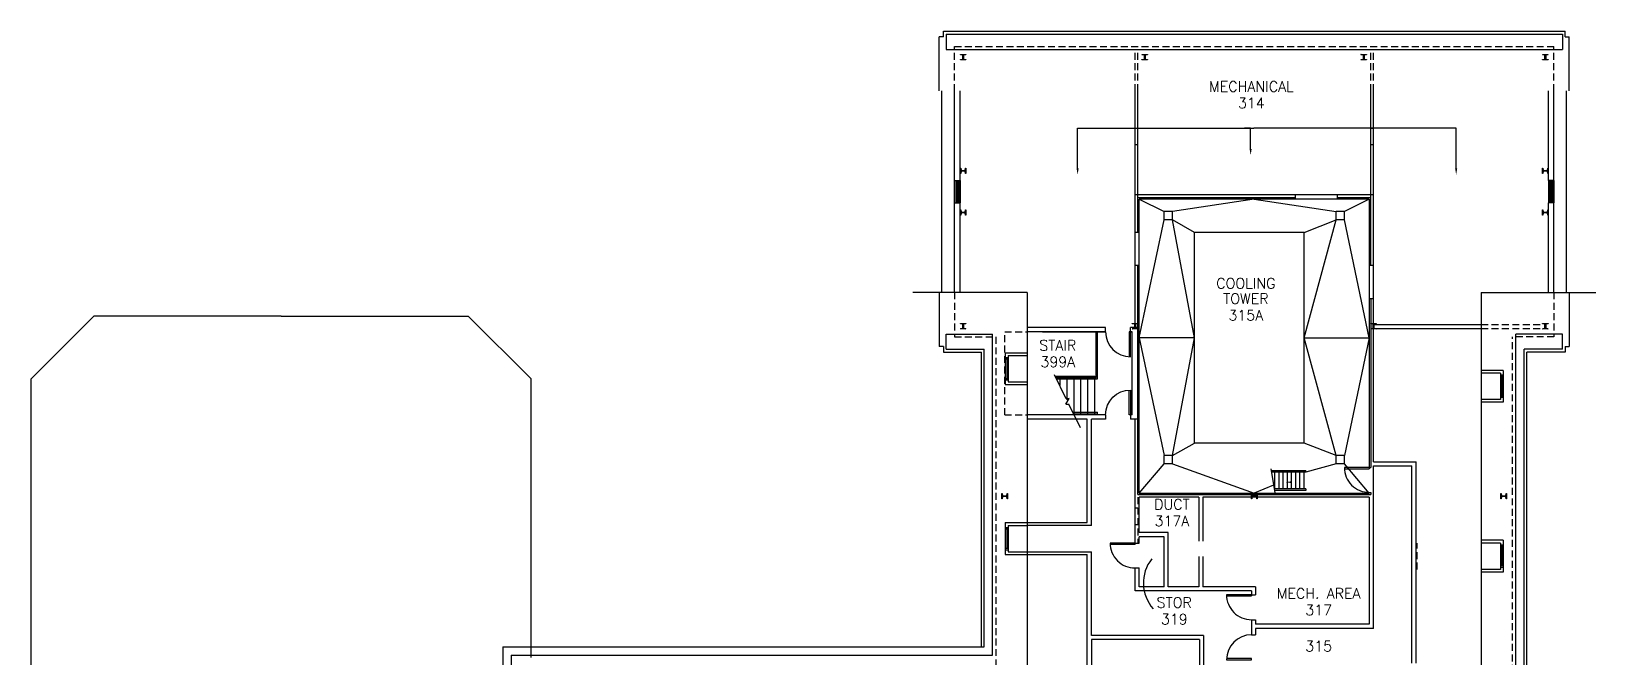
# Model space of a CAD drawing. Extents: x 481 to 2907, y 75 to 2641.
# Drawn here: x 497 to 2755, y 1737 to 2641 of the extents above; entities that cross this region are included whole.
import ezdxf
from ezdxf.enums import TextEntityAlignment as Align

# ---------------------------------------------------------------- set-up
doc = ezdxf.new("R2010")
doc.units = 0
doc.header["$LTSCALE"] = 40
doc.header["$MEASUREMENT"] = 0
doc.linetypes.add('HIDDEN', pattern=[0.375, 0.25, -0.125])
doc.layers.get('0').update_dxf_attribs({"linetype": 'CONTINUOUS'})
for name, color, linetype in [('A-AREA-IDEN', 3, 'CONTINUOUS'), ('A-DOOR', 7, 'CONTINUOUS'), ('A-FLOR-STRS', 7, 'CONTINUOUS'), ('A-GLAZ', 2, 'CONTINUOUS'), ('A-STRS-RAIL', 7, 'CONTINUOUS'), ('A-WALL', 2, 'CONTINUOUS'), ('S-COLS', 3, 'CONTINUOUS')]:
    doc.layers.add(name, color=color, linetype=linetype)
doc.styles.add('SIMPLEX', font='simplex', dxfattribs={"height": 23})

# ---------------------------------------------------------------- blocks, each defined once
blk = doc.blocks.new('AD081', base_point=(976.415, 314.205))
for p, q in [((976.353, 314.849), (976.314, 314.205)), ((976.353, 314.849), (976.477, 313.561)), ((975.415, 314.205), (976.314, 314.205)), ((976.477, 313.561), (976.516, 314.205)), ((976.516, 314.205), (977.415, 314.205))]:
    blk.add_line(p, q)
blk = doc.blocks.new('Q')
at = {"layer": 'A-STRS-RAIL', "style": 'SIMPLEX'}
for tag, p in [('ROOM', (2, 4)), ('NUMBER', (2, -15.1))]:
    blk.add_attdef(tag, text='', height=12, dxfattribs=at).set_placement(p, align=Align.CENTER)
blk = doc.blocks.new('AD05A', base_point=(203.035, 424.492))
for p, q in [((203.035, 424.492), (203.084, 424.492)), ((203.035, 424.492), (203.035, 423.492)), ((203.084, 423.493), (203.084, 424.492))]:
    blk.add_line(p, q)
blk.add_arc((203.035, 424.492), 1, 270, 0)
blk = doc.blocks.new('AD03A', base_point=(6.133, 5.024))
for p, q in [((6.133, 6.024), (6.133, 5.024)), ((6.182, 5.024), (6.182, 6.022)), ((6.133, 5.024), (6.182, 5.024))]:
    blk.add_line(p, q)
blk.add_arc((6.133, 5.024), 1, 0, 90)

msp = doc.modelspace()

# ---------------------------------------------------------------- linework, layer by layer
at = {"layer": 'A-AREA-IDEN'}
for p, q in [((2007.05655, 2500.80737), (2261.40055, 2500.80737)), ((2007.05655, 2442.99638), (2007.05655, 2500.80737)), ((2256.71218, 2500.80737), (2247.71218, 2500.80737)), ((2256.71218, 2471.12733), (2256.71218, 2500.80737)), ((2553.2515, 2500.80737), (2261.40055, 2500.80737)), ((2553.2515, 2442.99638), (2553.2515, 2500.80737))]:
    msp.add_line(p, q, dxfattribs=at)
msp.add_arc((2158.31613, 1845.20323), 56.34478, 141.86119714, 221.3210834, dxfattribs=at)
for points in [[(2258.21218, 2471.12733), (2255.21218, 2471.12733), (2256.71218, 2462.12733)], [(2008.55655, 2442.99638), (2005.55655, 2442.99638), (2007.05655, 2433.99638)], [(2554.7515, 2442.99638), (2551.7515, 2442.99638), (2553.2515, 2433.99638)]]:
    msp.add_solid(points, dxfattribs=at)
at = {"layer": 'A-FLOR-STRS'}
for p, q in [((1981.84069, 2130.48551), (1981.84069, 2143.46574)), ((1991.84069, 2109.5212), (1991.84069, 2143.46574)), ((2001.84069, 2087.46574), (2001.84069, 2143.46574)), ((2011.84069, 2087.46574), (2011.84069, 2143.46574)), ((2021.84069, 2087.46574), (2021.84069, 2143.46574)), ((2031.84069, 2087.46574), (2031.84069, 2143.46574)), ((2285.80133, 2009.59388), (2291.72552, 1975.82526)), ((2291.21485, 2004.79871), (2291.21485, 1980.79871)), ((2297.21485, 2004.79871), (2297.21485, 1980.79871)), ((2303.21485, 2004.79871), (2303.21485, 1980.79871)), ((2309.21485, 2004.79871), (2309.21485, 1980.79871)), ((2315.21485, 2004.79871), (2315.21485, 1980.79871)), ((2321.21485, 2004.79871), (2321.21485, 1980.79871)), ((2327.21485, 2004.79871), (2327.21485, 1980.79871)), ((2333.21485, 2004.79871), (2333.21485, 1980.79871))]:
    msp.add_line(p, q, dxfattribs=at)
msp.add_solid([(2316.30855, 1989.04446), (2316.30855, 1992.04446), (2307.30855, 1990.54446)], dxfattribs=at)
at = {"layer": 'A-GLAZ', "color": 2}
for p, q in [((1829.39123, 2425.46574), (1829.39123, 2393.46574)), ((1837.39123, 2425.46574), (1837.39123, 2393.46574)), ((2686.39123, 2425.46574), (2686.39123, 2393.46574)), ((2694.39123, 2425.46574), (2694.39123, 2393.46574))]:
    msp.add_line(p, q, dxfattribs=at)
at = {"layer": 'A-GLAZ'}
for p, q in [((1831.58616, 2425.46574), (1831.58616, 2393.46574)), ((1833.58616, 2423.46574), (1833.58616, 2395.46574)), ((1835.58616, 2425.46574), (1835.58616, 2393.46574)), ((2688.1963, 2425.46574), (2688.1963, 2393.46574)), ((2690.1963, 2423.46574), (2690.1963, 2395.46574)), ((2692.1963, 2425.46574), (2692.1963, 2393.46574)), ((1902.74748, 2170.21574), (1902.74748, 2138.21574)), ((1904.74748, 2168.21574), (1904.74748, 2140.21574)), ((1906.74748, 2170.21574), (1906.74748, 2138.21574)), ((2617.03498, 2144.71574), (2617.03498, 2112.71574)), ((2621.03498, 2144.71574), (2621.03498, 2112.71574)), ((2619.03498, 2142.71574), (2619.03498, 2114.71574)), ((1902.74748, 1925.21574), (1902.74748, 1893.21574)), ((1904.74748, 1923.21574), (1904.74748, 1895.21574)), ((1906.74748, 1925.21574), (1906.74748, 1893.21574)), ((2617.03498, 1899.71574), (2617.03498, 1867.71574)), ((2619.03498, 1897.71574), (2619.03498, 1869.71574)), ((2621.03498, 1899.71574), (2621.03498, 1867.71574))]:
    msp.add_line(p, q, dxfattribs=at)
at = {"layer": 'A-GLAZ', "color": 2, "linetype": 'Continuous'}
for p, q in [((1831.58616, 2423.46574), (1835.58616, 2423.46574)), ((2692.1963, 2423.46574), (2688.1963, 2423.46574)), ((1831.58616, 2395.46574), (1835.58616, 2395.46574)), ((2692.1963, 2395.46574), (2688.1963, 2395.46574)), ((1902.74748, 2168.21574), (1906.74748, 2168.21574)), ((1902.74748, 2140.21574), (1906.74748, 2140.21574)), ((2621.03498, 2142.71574), (2617.03498, 2142.71574)), ((2621.03498, 2114.71574), (2617.03498, 2114.71574)), ((1902.74748, 1923.21574), (1906.74748, 1923.21574)), ((2621.03498, 1897.71574), (2617.03498, 1897.71574)), ((1902.74748, 1895.21574), (1906.74748, 1895.21574)), ((2621.03498, 1869.71574), (2617.03498, 1869.71574))]:
    msp.add_line(p, q, dxfattribs=at)
at = {"layer": 'A-GLAZ', "color": 4}
for p, q in [((2095.89123, 2398.79871), (2131.89123, 2380.79871)), ((2261.89123, 2398.79871), (2143.89123, 2380.79871)), ((2261.89123, 2398.79871), (2379.89123, 2380.79871)), ((2427.89123, 2398.79871), (2391.89123, 2380.79871)), ((2095.89123, 2198.79871), (2131.89123, 2368.79871)), ((2175.89123, 2198.79871), (2143.89123, 2368.79871)), ((2175.89123, 2350.79871), (2143.89123, 2368.79871)), ((2333.89123, 2198.79871), (2379.89123, 2368.79871)), ((2333.89123, 2350.79871), (2379.89123, 2368.79871)), ((2427.89123, 2198.79871), (2391.89123, 2368.79871)), ((2095.89123, 2198.79871), (2131.89123, 2028.79871)), ((2175.89123, 2198.79871), (2095.89123, 2198.79871)), ((2143.89123, 2028.79871), (2175.89123, 2198.79871)), ((2379.89123, 2028.79871), (2333.89123, 2198.79871)), ((2333.89123, 2198.79871), (2427.89123, 2198.79871)), ((2427.89123, 2198.79871), (2391.89123, 2028.79871)), ((2143.89123, 2028.79871), (2175.89123, 2046.79871)), ((2379.89123, 2028.79871), (2333.89123, 2046.79871)), ((2095.89123, 1974.79871), (2131.89123, 2016.79871)), ((2143.89123, 2016.79871), (2261.89123, 1974.79871)), ((2379.89123, 2016.79871), (2336.17694, 2004.79871)), ((2427.89123, 1974.79871), (2391.89123, 2016.79871)), ((2289.91982, 1986.11795), (2261.89123, 1974.79871))]:
    msp.add_line(p, q, dxfattribs=at)
at = {"layer": 'A-STRS-RAIL'}
for p, q in [((2033.84362, 2141.46574), (2033.84362, 2207.46574)), ((2035.84362, 2139.46574), (2035.84362, 2207.46574)), ((1975.64911, 2143.46574), (2031.84069, 2143.46574)), ((1976.60311, 2141.46574), (2033.84362, 2141.46574)), ((1977.55711, 2139.46574), (2035.84362, 2139.46574)), ((2000.51553, 2091.33498), (2035.84362, 2091.33498)), ((2001.46954, 2089.33498), (2033.84362, 2089.33498)), ((2033.84362, 2087.46574), (2033.84362, 2089.33498)), ((2035.84362, 2087.46574), (2035.84362, 2091.33498)), ((2336.17694, 2006.79871), (2286.2917, 2006.79871)), ((2336.17694, 2004.79871), (2286.64257, 2004.79871)), ((2336.17694, 2006.79871), (2336.17694, 2004.79871)), ((2336.17694, 1980.79871), (2290.853, 1980.79871)), ((2336.17694, 1978.79871), (2291.20387, 1978.79871)), ((2336.17694, 1980.79871), (2336.17694, 1978.79871))]:
    msp.add_line(p, q, dxfattribs=at)
at = {"layer": 'A-WALL', "linetype": 'Continuous'}
for p, q in [((1807.39123, 2554.68949), (1807.39123, 2632.71574)), ((1813.39123, 2632.71574), (1807.39123, 2632.71574)), ((1813.39123, 2640.71574), (2710.39123, 2640.71574)), ((1813.39123, 2632.71574), (1813.39123, 2640.71574)), ((1817.3199, 2636.71574), (2706.46255, 2636.71574)), ((2710.39123, 2632.71574), (2710.39123, 2640.71574)), ((2710.39123, 2632.71574), (2716.39123, 2632.71574)), ((2716.39123, 2554.68949), (2716.39123, 2632.71574)), ((1817.3199, 2614.71574), (2706.46255, 2614.71574)), ((1829.39123, 2425.46574), (1837.39123, 2425.46574)), ((2694.39123, 2425.46574), (2686.39123, 2425.46574)), ((1829.39123, 2393.46574), (1837.39123, 2393.46574)), ((2694.39123, 2393.46574), (2686.39123, 2393.46574)), ((1807.39123, 2264.24198), (1807.39123, 2186.21574)), ((2716.39123, 2264.24198), (2716.39123, 2186.21574)), ((1817.3199, 2204.21574), (1884.39123, 2204.21574)), ((2706.46255, 2204.21574), (2639.39123, 2204.21574)), ((1813.39123, 2186.21574), (1807.39123, 2186.21574)), ((1813.39123, 2186.21574), (1813.39123, 2178.21574)), ((1813.39123, 2178.21574), (1868.39123, 2178.21574)), ((1817.3199, 2182.21574), (1872.39123, 2182.21574)), ((1902.74748, 2177.21574), (1934.46658, 2177.21574)), ((1902.74748, 2170.21574), (1906.74748, 2170.21574)), ((1906.74748, 2173.21574), (1934.46658, 2173.21574)), ((2706.46255, 2182.21574), (2651.39123, 2182.21574)), ((2710.39123, 2178.21574), (2655.39123, 2178.21574)), ((2710.39123, 2186.21574), (2716.39123, 2186.21574)), ((2710.39123, 2186.21574), (2710.39123, 2178.21574)), ((2621.03498, 2151.71574), (2589.31588, 2151.71574)), ((2617.03498, 2147.71574), (2589.31588, 2147.71574)), ((2621.03498, 2144.71574), (2617.03498, 2144.71574)), ((1902.74748, 2138.21574), (1906.74748, 2138.21574)), ((1902.74748, 2131.21574), (1934.46658, 2131.21574)), ((1906.74748, 2135.21574), (1934.46658, 2135.21574)), ((2617.03498, 2109.71574), (2589.31588, 2109.71574)), ((2621.03498, 2105.71574), (2589.31588, 2105.71574)), ((2621.03498, 2112.71574), (2617.03498, 2112.71574)), ((1902.74748, 1932.21574), (2020.89123, 1932.21574)), ((1902.74748, 1925.21574), (1906.74748, 1925.21574)), ((1906.74748, 1928.21574), (1934.46658, 1928.21574)), ((2026.89123, 1928.21574), (1934.46658, 1928.21574)), ((2621.03498, 1906.71574), (2589.31588, 1906.71574)), ((2617.03498, 1902.71574), (2589.31588, 1902.71574)), ((2621.03498, 1899.71574), (2617.03498, 1899.71574)), ((1902.74748, 1893.21574), (1906.74748, 1893.21574)), ((1902.74748, 1886.21574), (2020.89123, 1886.21574)), ((1906.74748, 1890.21574), (1934.46658, 1890.21574)), ((1934.46658, 1890.21574), (2026.89123, 1890.21574)), ((2617.03498, 1864.71574), (2589.31588, 1864.71574)), ((2621.03498, 1860.71574), (2589.31588, 1860.71574)), ((2621.03498, 1867.71574), (2617.03498, 1867.71574)), ((1177.89123, 1752.96574), (1177.89123, 962.96574)), ((1177.89123, 1752.96574), (1872.39123, 1752.96574)), ((1189.89123, 1740.96574), (1189.89123, 974.96574)), ((1189.89123, 1740.96574), (1884.39123, 1740.96574))]:
    msp.add_line(p, q, dxfattribs=at)
at = {"layer": 'A-WALL'}
for p, q in [((1817.3199, 2636.71574), (1817.3199, 2614.71574)), ((2706.46255, 2636.71574), (2706.46255, 2614.71574)), ((1811.2484, 2264.24198), (1811.2484, 2554.68949)), ((1829.39123, 2264.24198), (1829.39123, 2554.68949)), ((1837.39123, 2264.24198), (1837.39123, 2554.68949)), ((2089.89123, 2213.46574), (2089.89123, 2554.68949)), ((2093.89123, 2350.79871), (2093.89123, 2554.68949)), ((2429.89123, 2302.79871), (2429.89123, 2554.68949)), ((2433.89123, 2020.09888), (2433.89123, 2554.68949)), ((2686.39123, 2425.46574), (2686.39123, 2554.68949)), ((2694.39123, 2425.46574), (2694.39123, 2554.68949)), ((2712.53406, 2264.24198), (2712.53406, 2554.68949)), ((2093.89123, 2500.79871), (2089.89123, 2500.79871)), ((2433.89123, 2500.79871), (2429.89123, 2500.79871)), ((2093.89123, 2476.79871), (2089.89123, 2476.79871)), ((2433.89123, 2476.79871), (2429.89123, 2476.79871)), ((2433.89123, 2404.79871), (2089.89123, 2404.79871)), ((2321.4675, 2400.79871), (2093.89123, 2400.79871)), ((2095.89123, 1974.79871), (2095.89123, 2398.79871)), ((2427.89123, 2398.79871), (2095.89123, 2398.79871)), ((2321.4675, 2398.79871), (2321.4675, 2404.79871)), ((2381.89123, 2398.79871), (2381.89123, 2404.79871)), ((2429.89123, 2400.79871), (2381.89123, 2400.79871)), ((2427.89123, 2398.79871), (2427.89123, 2011.7833)), ((2686.39123, 2264.24198), (2686.39123, 2393.46574)), ((2694.39123, 2264.24198), (2694.39123, 2393.46574)), ((2131.89123, 2368.79871), (2131.89123, 2380.79871)), ((2143.89123, 2380.79871), (2131.89123, 2380.79871)), ((2143.89123, 2368.79871), (2143.89123, 2380.79871)), ((2379.89123, 2368.79871), (2379.89123, 2380.79871)), ((2391.89123, 2380.79871), (2379.89123, 2380.79871)), ((2391.89123, 2368.79871), (2391.89123, 2380.79871)), ((2095.89123, 2350.79871), (2089.89123, 2350.79871)), ((2143.89123, 2368.79871), (2131.89123, 2368.79871)), ((2175.89123, 2046.79871), (2175.89123, 2350.79871)), ((2333.89123, 2350.79871), (2175.89123, 2350.79871)), ((2333.89123, 2046.79871), (2333.89123, 2350.79871)), ((2391.89123, 2368.79871), (2379.89123, 2368.79871)), ((2095.89123, 2302.79871), (2089.89123, 2302.79871)), ((2093.89123, 1972.79871), (2093.89123, 2302.79871)), ((2433.89123, 2302.79871), (2427.89123, 2302.79871)), ((1934.46658, 2264.24198), (1769.20637, 2264.24198)), ((1934.46658, 2264.24198), (1934.46658, 1380.96574)), ((2589.31588, 2264.24198), (2754.57608, 2264.24198)), ((2589.31588, 2264.24198), (2589.31588, 1506.02762)), ((2433.89123, 2254.79871), (2427.89123, 2254.79871)), ((2429.89123, 2254.79871), (2429.89123, 2011.7833)), ((587.86962, 2230.03925), (497.39123, 2139.56086)), ((857.89123, 2230.03925), (587.86962, 2230.03925)), ((857.89123, 2230.03925), (1127.91284, 2230.03925)), ((1127.91284, 2230.03925), (1218.39123, 2139.56086)), ((2047.3736, 2213.46574), (1934.46658, 2213.46574)), ((2047.3736, 2207.46574), (2047.3736, 2213.46574)), ((2093.89123, 2213.46574), (2083.3736, 2213.46574)), ((2083.3736, 2207.46574), (2083.3736, 2213.46574)), ((2433.89123, 2218.09888), (2589.31588, 2218.09888)), ((2433.89123, 2212.09888), (2589.31588, 2212.09888)), ((1817.3199, 2182.21574), (1817.3199, 2204.21574)), ((1884.39123, 1740.96574), (1884.39123, 2204.21574)), ((2047.3736, 2207.46574), (1934.46658, 2207.46574)), ((1956.27321, 2207.46574), (2047.3736, 2207.46574)), ((2047.3736, 2207.46574), (2047.3736, 2207.46574)), ((2083.3736, 2207.46574), (2083.3736, 2207.46574)), ((2083.3736, 2207.46574), (2085.89123, 2207.46574)), ((2085.89123, 2207.46574), (2083.3736, 2207.46574)), ((2085.89123, 2087.46574), (2085.89123, 2207.46574)), ((2639.39123, 1566.02762), (2639.39123, 2204.21574)), ((2706.46255, 2182.21574), (2706.46255, 2204.21574)), ((1868.39123, 1752.96574), (1868.39123, 2178.21574)), ((1872.39123, 1752.96574), (1872.39123, 2182.21574)), ((1902.74748, 2177.21574), (1902.74748, 2170.21574)), ((1906.74748, 2173.21574), (1906.74748, 2170.21574)), ((2651.39123, 1586.02762), (2651.39123, 2182.21574)), ((2655.39123, 1590.02762), (2655.39123, 2178.21574)), ((2617.03498, 2147.71574), (2617.03498, 2144.71574)), ((2621.03498, 2151.71574), (2621.03498, 2144.71574)), ((497.39123, 1527.96574), (497.39123, 2139.56086)), ((1218.39123, 1737.96574), (1218.39123, 2139.56086)), ((1902.74748, 2138.21574), (1902.74748, 2131.21574)), ((1906.74748, 2138.21574), (1906.74748, 2135.21574)), ((2617.03498, 2112.71574), (2617.03498, 2109.71574)), ((2621.03498, 2112.71574), (2621.03498, 2105.71574)), ((2047.3736, 2087.46574), (1934.46658, 2087.46574)), ((2020.89123, 2081.46574), (1934.46658, 2081.46574)), ((2020.89123, 1932.21574), (2020.89123, 2081.46574)), ((2026.89123, 1928.21574), (2026.89123, 2081.46574)), ((2047.3736, 2081.46574), (2026.89123, 2081.46574)), ((2047.3736, 2087.46574), (2047.3736, 2081.46574)), ((2083.3736, 2087.46574), (2083.3736, 2081.46574)), ((2085.89123, 2087.46574), (2083.3736, 2087.46574)), ((2093.89123, 2081.46574), (2083.3736, 2081.46574)), ((2089.89123, 1902.82516), (2089.89123, 2081.46574)), ((2333.89123, 2046.79871), (2175.89123, 2046.79871)), ((2143.89123, 2028.79871), (2131.89123, 2028.79871)), ((2131.89123, 2016.79871), (2131.89123, 2028.79871)), ((2143.89123, 2016.79871), (2131.89123, 2016.79871)), ((2143.89123, 2016.79871), (2143.89123, 2028.79871)), ((2379.89123, 2016.79871), (2379.89123, 2028.79871)), ((2391.89123, 2028.79871), (2379.89123, 2028.79871)), ((2391.89123, 2016.79871), (2379.89123, 2016.79871)), ((2391.89123, 2016.79871), (2391.89123, 2028.79871)), ((2427.89123, 2011.7833), (2429.89123, 2011.7833)), ((2433.89123, 2020.09888), (2495.39123, 2020.09888)), ((2433.89123, 1779.79871), (2433.89123, 2014.09888)), ((2433.89123, 2014.09888), (2489.39123, 2014.09888)), ((2489.39123, 1729.51894), (2489.39123, 2014.09888)), ((2495.39123, 1729.51894), (2495.39123, 2020.09888)), ((2093.89123, 1972.79871), (2429.89123, 1972.79871)), ((2095.89123, 1974.79871), (2427.89123, 1974.79871)), ((2181.89123, 1968.79871), (2095.89123, 1968.79871)), ((2095.89123, 1917.79871), (2095.89123, 1968.79871)), ((2181.89123, 1968.79871), (2181.89123, 1905.48881)), ((2427.89123, 1968.79871), (2187.89123, 1968.79871)), ((2187.89123, 1968.79871), (2187.89123, 1905.48881)), ((2427.89123, 1975.7833), (2429.89123, 1975.7833)), ((2427.89123, 1975.7833), (2427.89123, 1974.79871)), ((2427.89123, 1974.79871), (2427.89123, 1975.09888)), ((2427.89123, 1968.79871), (2427.89123, 1785.79871)), ((2429.89123, 1975.7833), (2429.89123, 1972.79871)), ((2093.89123, 1953.09841), (2089.89123, 1953.09841)), ((1902.74748, 1932.21574), (1902.74748, 1925.21574)), ((1906.74748, 1928.21574), (1906.74748, 1925.21574)), ((2093.89123, 1929.09841), (2089.89123, 1929.09841)), ((2089.89123, 1902.82516), (2095.89123, 1902.82516)), ((2137.89123, 1917.79871), (2095.89123, 1917.79871)), ((2131.89123, 1911.79871), (2095.89123, 1911.79871)), ((2095.89123, 1902.82516), (2095.89123, 1911.79871)), ((2131.89123, 1839.79871), (2131.89123, 1911.79871)), ((2137.89123, 1839.79871), (2137.89123, 1917.79871)), ((2617.03498, 1902.71574), (2617.03498, 1899.71574)), ((2621.03498, 1906.71574), (2621.03498, 1899.71574)), ((1902.74748, 1893.21574), (1902.74748, 1886.21574)), ((1906.74748, 1893.21574), (1906.74748, 1890.21574)), ((2020.89123, 1380.96574), (2020.89123, 1886.21574)), ((2026.89123, 1769.46574), (2026.89123, 1890.21574)), ((2026.89123, 1769.46574), (2026.89123, 1886.21574)), ((2181.89123, 1883.21848), (2181.89123, 1839.79871)), ((2187.89123, 1883.21848), (2187.89123, 1839.79871)), ((2089.89123, 1866.82516), (2095.89123, 1866.82516)), ((2089.89123, 1833.79871), (2089.89123, 1866.82516)), ((2095.89123, 1839.79871), (2095.89123, 1866.82516)), ((2617.03498, 1867.71574), (2617.03498, 1864.71574)), ((2621.03498, 1867.71574), (2621.03498, 1860.71574)), ((2257.89123, 1833.79871), (2089.89123, 1833.79871)), ((2131.89123, 1839.79871), (2095.89123, 1839.79871)), ((2181.89123, 1839.79871), (2137.89123, 1839.79871)), ((2263.89123, 1839.79871), (2187.89123, 1839.79871)), ((2257.89123, 1833.79871), (2257.89123, 1828.20047)), ((2263.89123, 1839.79871), (2263.89123, 1828.20047)), ((2257.89123, 1828.20047), (2263.89123, 1828.20047)), ((2257.89123, 1792.20047), (2263.89123, 1792.20047)), ((2257.89123, 1792.20047), (2257.89123, 1770.49094)), ((2263.89123, 1792.20047), (2263.89123, 1785.79871)), ((2427.89123, 1785.79871), (2263.89123, 1785.79871)), ((2188.89123, 1769.46574), (2026.89123, 1769.46574)), ((2026.89123, 1763.46574), (2026.89123, 1569.96574)), ((2182.89123, 1763.46574), (2026.89123, 1763.46574)), ((2182.89123, 1763.46574), (2182.89123, 1677.96574)), ((2188.89123, 1769.46574), (2188.89123, 1677.96574)), ((2257.89123, 1770.49094), (2263.89123, 1770.49094)), ((2433.89123, 1779.79871), (2263.89123, 1779.79871)), ((2263.89123, 1779.79871), (2263.89123, 1770.49094))]:
    msp.add_line(p, q, dxfattribs=at)
at = {"layer": 'A-WALL', "linetype": 'HIDDEN'}
for p, q in [((1829.39123, 2618.71574), (2694.39123, 2618.71574)), ((1829.39123, 2554.68949), (1829.39123, 2618.71574)), ((2694.39123, 2554.68949), (2694.39123, 2618.71574)), ((2089.89123, 2554.68949), (2089.89123, 2614.71574)), ((2093.89123, 2554.68949), (2093.89123, 2614.71574)), ((2429.89123, 2554.68949), (2429.89123, 2614.71574)), ((2433.89123, 2554.68949), (2433.89123, 2614.71574)), ((1829.39123, 2264.24198), (1829.39123, 2200.21574)), ((2694.39123, 2264.24198), (2694.39123, 2200.21574)), ((2589.31588, 2218.09888), (2677.88293, 2218.09888)), ((2589.31588, 2212.09888), (2677.88293, 2212.09888)), ((1829.39123, 2200.21574), (1889.39123, 2200.21574)), ((1889.39123, 1724.96574), (1889.39123, 2200.21574)), ((1901.89123, 2087.46574), (1901.89123, 2207.46574)), ((1901.89123, 2207.46574), (1934.46658, 2207.46574)), ((2694.39123, 2200.21574), (2634.39123, 2200.21574)), ((2634.39123, 1567.21574), (2634.39123, 2200.21574)), ((1901.89123, 2087.46574), (1934.46658, 2087.46574)), ((2094, 1968.79871), (2094, 1902.82516)), ((2497.03498, 1864.71574), (2497.03498, 1902.71574))]:
    msp.add_line(p, q, dxfattribs=at)
at = {"layer": 'S-COLS', "color": 3}
for points in [[(1845.89123, 2607.46574), (1845.89123, 2607.22556, -0.3666293647), (1845.71715, 2607.02006), (1842.56531, 2606.49475, 0.3666293647), (1842.39123, 2606.28925), (1842.39123, 2600.64222, 0.3666293647), (1842.56531, 2600.43672), (1845.71715, 2599.91142, -0.3666293647), (1845.89123, 2599.70592), (1845.89123, 2599.46574), (1837.89123, 2599.46574), (1837.89123, 2599.70592, -0.3666293647), (1838.06531, 2599.91142), (1841.21715, 2600.43672, 0.3666293647), (1841.39123, 2600.64222), (1841.39123, 2606.28925, 0.3666293647), (1841.21715, 2606.49475), (1838.06531, 2607.02006, -0.3666293647), (1837.89123, 2607.22556), (1837.89123, 2607.46574)], [(2107.89123, 2607.46574), (2107.89123, 2607.22556, -0.3666293647), (2107.71715, 2607.02006), (2104.56531, 2606.49475, 0.3666293647), (2104.39123, 2606.28925), (2104.39123, 2600.64222, 0.3666293647), (2104.56531, 2600.43672), (2107.71715, 2599.91142, -0.3666293647), (2107.89123, 2599.70592), (2107.89123, 2599.46574), (2099.89123, 2599.46574), (2099.89123, 2599.70592, -0.3666293647), (2100.06531, 2599.91142), (2103.21715, 2600.43672, 0.3666293647), (2103.39123, 2600.64222), (2103.39123, 2606.28925, 0.3666293647), (2103.21715, 2606.49475), (2100.06531, 2607.02006, -0.3666293647), (2099.89123, 2607.22556), (2099.89123, 2607.46574)], [(2423.89123, 2607.46574), (2423.89123, 2607.22556, -0.3666293647), (2423.71715, 2607.02006), (2420.56531, 2606.49475, 0.3666293647), (2420.39123, 2606.28925), (2420.39123, 2600.64222, 0.3666293647), (2420.56531, 2600.43672), (2423.71715, 2599.91142, -0.3666293647), (2423.89123, 2599.70592), (2423.89123, 2599.46574), (2415.89123, 2599.46574), (2415.89123, 2599.70592, -0.3666293647), (2416.06531, 2599.91142), (2419.21715, 2600.43672, 0.3666293647), (2419.39123, 2600.64222), (2419.39123, 2606.28925, 0.3666293647), (2419.21715, 2606.49475), (2416.06531, 2607.02006, -0.3666293647), (2415.89123, 2607.22556), (2415.89123, 2607.46574)], [(2685.89123, 2607.46574), (2685.89123, 2607.22556, -0.3666293647), (2685.71715, 2607.02006), (2682.56531, 2606.49475, 0.3666293647), (2682.39123, 2606.28925), (2682.39123, 2600.64222, 0.3666293647), (2682.56531, 2600.43672), (2685.71715, 2599.91142, -0.3666293647), (2685.89123, 2599.70592), (2685.89123, 2599.46574), (2677.89123, 2599.46574), (2677.89123, 2599.70592, -0.3666293647), (2678.06531, 2599.91142), (2681.21715, 2600.43672, 0.3666293647), (2681.39123, 2600.64222), (2681.39123, 2606.28925, 0.3666293647), (2681.21715, 2606.49475), (2678.06531, 2607.02006, -0.3666293647), (2677.89123, 2607.22556), (2677.89123, 2607.46574)], [(1837.89123, 2443.46574), (1838.13141, 2443.46574, -0.3666293647), (1838.33691, 2443.29165), (1838.86221, 2440.13982, 0.3666293647), (1839.06771, 2439.96574), (1844.71474, 2439.96574, 0.3666293647), (1844.92024, 2440.13982), (1845.44555, 2443.29165, -0.3666293647), (1845.65105, 2443.46574), (1845.89123, 2443.46574), (1845.89123, 2435.46574), (1845.65105, 2435.46574, -0.3666293647), (1845.44555, 2435.63982), (1844.92024, 2438.79165, 0.3666293647), (1844.71474, 2438.96574), (1839.06771, 2438.96574, 0.3666293647), (1838.86221, 2438.79165), (1838.33691, 2435.63982, -0.3666293647), (1838.13141, 2435.46574), (1837.89123, 2435.46574)], [(2677.89123, 2443.46574), (2678.13141, 2443.46574, -0.3666293647), (2678.33691, 2443.29165), (2678.86221, 2440.13982, 0.3666293647), (2679.06771, 2439.96574), (2684.71474, 2439.96574, 0.3666293647), (2684.92024, 2440.13982), (2685.44555, 2443.29165, -0.3666293647), (2685.65105, 2443.46574), (2685.89123, 2443.46574), (2685.89123, 2435.46574), (2685.65105, 2435.46574, -0.3666293647), (2685.44555, 2435.63982), (2684.92024, 2438.79165, 0.3666293647), (2684.71474, 2438.96574), (2679.06771, 2438.96574, 0.3666293647), (2678.86221, 2438.79165), (2678.33691, 2435.63982, -0.3666293647), (2678.13141, 2435.46574), (2677.89123, 2435.46574)], [(1837.89123, 2383.46574), (1838.13141, 2383.46574, -0.3666293647), (1838.33691, 2383.29165), (1838.86221, 2380.13982, 0.3666293647), (1839.06771, 2379.96574), (1844.71474, 2379.96574, 0.3666293647), (1844.92024, 2380.13982), (1845.44555, 2383.29165, -0.3666293647), (1845.65105, 2383.46574), (1845.89123, 2383.46574), (1845.89123, 2375.46574), (1845.65105, 2375.46574, -0.3666293647), (1845.44555, 2375.63982), (1844.92024, 2378.79165, 0.3666293647), (1844.71474, 2378.96574), (1839.06771, 2378.96574, 0.3666293647), (1838.86221, 2378.79165), (1838.33691, 2375.63982, -0.3666293647), (1838.13141, 2375.46574), (1837.89123, 2375.46574)], [(2677.89123, 2383.46574), (2678.13141, 2383.46574, -0.3666293647), (2678.33691, 2383.29165), (2678.86221, 2380.13982, 0.3666293647), (2679.06771, 2379.96574), (2684.71474, 2379.96574, 0.3666293647), (2684.92024, 2380.13982), (2685.44555, 2383.29165, -0.3666293647), (2685.65105, 2383.46574), (2685.89123, 2383.46574), (2685.89123, 2375.46574), (2685.65105, 2375.46574, -0.3666293647), (2685.44555, 2375.63982), (2684.92024, 2378.79165, 0.3666293647), (2684.71474, 2378.96574), (2679.06771, 2378.96574, 0.3666293647), (2678.86221, 2378.79165), (2678.33691, 2375.63982, -0.3666293647), (2678.13141, 2375.46574), (2677.89123, 2375.46574)], [(1845.89123, 2219.46574), (1845.89123, 2219.22556, -0.3666293647), (1845.71715, 2219.02006), (1842.56531, 2218.49475, 0.3666293647), (1842.39123, 2218.28925), (1842.39123, 2212.64222, 0.3666293647), (1842.56531, 2212.43672), (1845.71715, 2211.91142, -0.3666293647), (1845.89123, 2211.70592), (1845.89123, 2211.46574), (1837.89123, 2211.46574), (1837.89123, 2211.70592, -0.3666293647), (1838.06531, 2211.91142), (1841.21715, 2212.43672, 0.3666293647), (1841.39123, 2212.64222), (1841.39123, 2218.28925, 0.3666293647), (1841.21715, 2218.49475), (1838.06531, 2219.02006, -0.3666293647), (1837.89123, 2219.22556), (1837.89123, 2219.46574)], [(2093.89123, 2219.46574), (2093.89123, 2219.22556, -0.3666293647), (2093.71715, 2219.02006), (2090.56531, 2218.49475, 0.3666293647), (2090.39123, 2218.28925), (2090.39123, 2212.64222, 0.3666293647), (2090.56531, 2212.43672), (2093.71715, 2211.91142, -0.3666293647), (2093.89123, 2211.70592), (2093.89123, 2211.46574), (2085.89123, 2211.46574), (2085.89123, 2211.70592, -0.3666293647), (2086.06531, 2211.91142), (2089.21715, 2212.43672, 0.3666293647), (2089.39123, 2212.64222), (2089.39123, 2218.28925, 0.3666293647), (2089.21715, 2218.49475), (2086.06531, 2219.02006, -0.3666293647), (2085.89123, 2219.22556), (2085.89123, 2219.46574)], [(2437.89123, 2219.46574), (2437.89123, 2219.22556, -0.3666293647), (2437.71715, 2219.02006), (2434.56531, 2218.49475, 0.3666293647), (2434.39123, 2218.28925), (2434.39123, 2212.64222, 0.3666293647), (2434.56531, 2212.43672), (2437.71715, 2211.91142, -0.3666293647), (2437.89123, 2211.70592), (2437.89123, 2211.46574), (2429.89123, 2211.46574), (2429.89123, 2211.70592, -0.3666293647), (2430.06531, 2211.91142), (2433.21715, 2212.43672, 0.3666293647), (2433.39123, 2212.64222), (2433.39123, 2218.28925, 0.3666293647), (2433.21715, 2218.49475), (2430.06531, 2219.02006, -0.3666293647), (2429.89123, 2219.22556), (2429.89123, 2219.46574)], [(2685.89123, 2219.46574), (2685.89123, 2219.22556, -0.3666293647), (2685.71715, 2219.02006), (2682.56531, 2218.49475, 0.3666293647), (2682.39123, 2218.28925), (2682.39123, 2212.64222, 0.3666293647), (2682.56531, 2212.43672), (2685.71715, 2211.91142, -0.3666293647), (2685.89123, 2211.70592), (2685.89123, 2211.46574), (2677.89123, 2211.46574), (2677.89123, 2211.70592, -0.3666293647), (2678.06531, 2211.91142), (2681.21715, 2212.43672, 0.3666293647), (2681.39123, 2212.64222), (2681.39123, 2218.28925, 0.3666293647), (2681.21715, 2218.49475), (2678.06531, 2219.02006, -0.3666293647), (2677.89123, 2219.22556), (2677.89123, 2219.46574)], [(1897.89123, 1974.46574), (1898.13141, 1974.46574, -0.3666293647), (1898.33691, 1974.29165), (1898.86221, 1971.13982, 0.3666293647), (1899.06771, 1970.96574), (1904.71474, 1970.96574, 0.3666293647), (1904.92024, 1971.13982), (1905.44555, 1974.29165, -0.3666293647), (1905.65105, 1974.46574), (1905.89123, 1974.46574), (1905.89123, 1966.46574), (1905.65105, 1966.46574, -0.3666293647), (1905.44555, 1966.63982), (1904.92024, 1969.79165, 0.3666293647), (1904.71474, 1969.96574), (1899.06771, 1969.96574, 0.3666293647), (1898.86221, 1969.79165), (1898.33691, 1966.63982, -0.3666293647), (1898.13141, 1966.46574), (1897.89123, 1966.46574)], [(2257.89123, 1974.46574), (2258.13141, 1974.46574, -0.3666293647), (2258.33691, 1974.29165), (2258.86221, 1971.13982, 0.3666293647), (2259.06771, 1970.96574), (2264.71474, 1970.96574, 0.3666293647), (2264.92024, 1971.13982), (2265.44555, 1974.29165, -0.3666293647), (2265.65105, 1974.46574), (2265.89123, 1974.46574), (2265.89123, 1966.46574), (2265.65105, 1966.46574, -0.3666293647), (2265.44555, 1966.63982), (2264.92024, 1969.79165, 0.3666293647), (2264.71474, 1969.96574), (2259.06771, 1969.96574, 0.3666293647), (2258.86221, 1969.79165), (2258.33691, 1966.63982, -0.3666293647), (2258.13141, 1966.46574), (2257.89123, 1966.46574)], [(2617.89123, 1974.46574), (2618.13141, 1974.46574, -0.3666293647), (2618.33691, 1974.29165), (2618.86221, 1971.13982, 0.3666293647), (2619.06771, 1970.96574), (2624.71474, 1970.96574, 0.3666293647), (2624.92024, 1971.13982), (2625.44555, 1974.29165, -0.3666293647), (2625.65105, 1974.46574), (2625.89123, 1974.46574), (2625.89123, 1966.46574), (2625.65105, 1966.46574, -0.3666293647), (2625.44555, 1966.63982), (2624.92024, 1969.79165, 0.3666293647), (2624.71474, 1969.96574), (2619.06771, 1969.96574, 0.3666293647), (2618.86221, 1969.79165), (2618.33691, 1966.63982, -0.3666293647), (2618.13141, 1966.46574), (2617.89123, 1966.46574)]]:
    msp.add_lwpolyline(points, format="xyb", close=True, dxfattribs=at)

# ---------------------------------------------------------------- block references
at = {"layer": 'A-AREA-IDEN', "xscale": 1.25, "yscale": 1.25, "zscale": 1.25}
for p, values in [((2255.30289, 2548.6654), {'ROOM': 'MECHANICAL', 'NUMBER': '314'}), ((2247.31551, 2242.64411), {'ROOM': 'TOWER', 'NUMBER': '315A'}), ((1975.98446, 2175.42506), {'ROOM': 'STAIR', 'NUMBER': '399A'}), ((2140.64668, 1946.13307), {'ROOM': 'DUCT', 'NUMBER': '317A'}), ((2352.31551, 1817.64411), {'ROOM': 'MECH. AREA', 'NUMBER': '317'}), ((2143.98446, 1804.42506), {'ROOM': 'STOR', 'NUMBER': '319'})]:
    msp.add_blockref('Q', p, dxfattribs=at).add_auto_attribs(values)
at = {"layer": 'A-AREA-IDEN'}
ref = msp.add_blockref('Q', (2247.31551, 2288.64411), dxfattribs=dict(at, xscale=1.25, yscale=1.25, zscale=1.25))
ref.add_attrib('NUMBER', 'COOLING', dxfattribs={"layer": 'A-STRS-RAIL', "height": 15, "style": 'SIMPLEX'}).set_placement((2249.83121, 2269.77822), align=Align.CENTER)
ref = msp.add_blockref('Q', (2352.31551, 1765.44899), dxfattribs=dict(at, xscale=1.25, yscale=1.25, zscale=1.25))
ref.add_attrib('NUMBER', '315', dxfattribs={"layer": 'A-STRS-RAIL', "height": 15, "style": 'SIMPLEX'}).set_placement((2354.83121, 1746.5831), align=Align.CENTER)
at = {"layer": 'A-DOOR', "xscale": 36, "yscale": 36, "zscale": 0.01}
for name, p, rotation in [('AD03A', (2083.3736, 2207.46574), 180), ('AD05A', (2427.89123, 2011.7833), 270), ('AD05A', (2089.89123, 1902.82516), 270), ('AD05A', (2257.89123, 1828.20047), 270), ('AD03A', (2257.89123, 1734.49094), 90)]:
    msp.add_blockref(name, p, dxfattribs=dict(at, rotation=rotation))
at = {"layer": 'A-DOOR', "xscale": -36, "yscale": 36, "zscale": 0.01}
msp.add_blockref('AD03A', (2083.3736, 2087.46574), dxfattribs=at)
at = {"layer": 'A-FLOR-STRS', "xscale": 42.59253095904182, "yscale": 5.975410580585276, "zscale": 42.59253095904182, "rotation": 115.9389775842594}
msp.add_blockref('AD081', (1992.49938, 2107.03864), dxfattribs=at)

doc.saveas('drawing.dxf')
